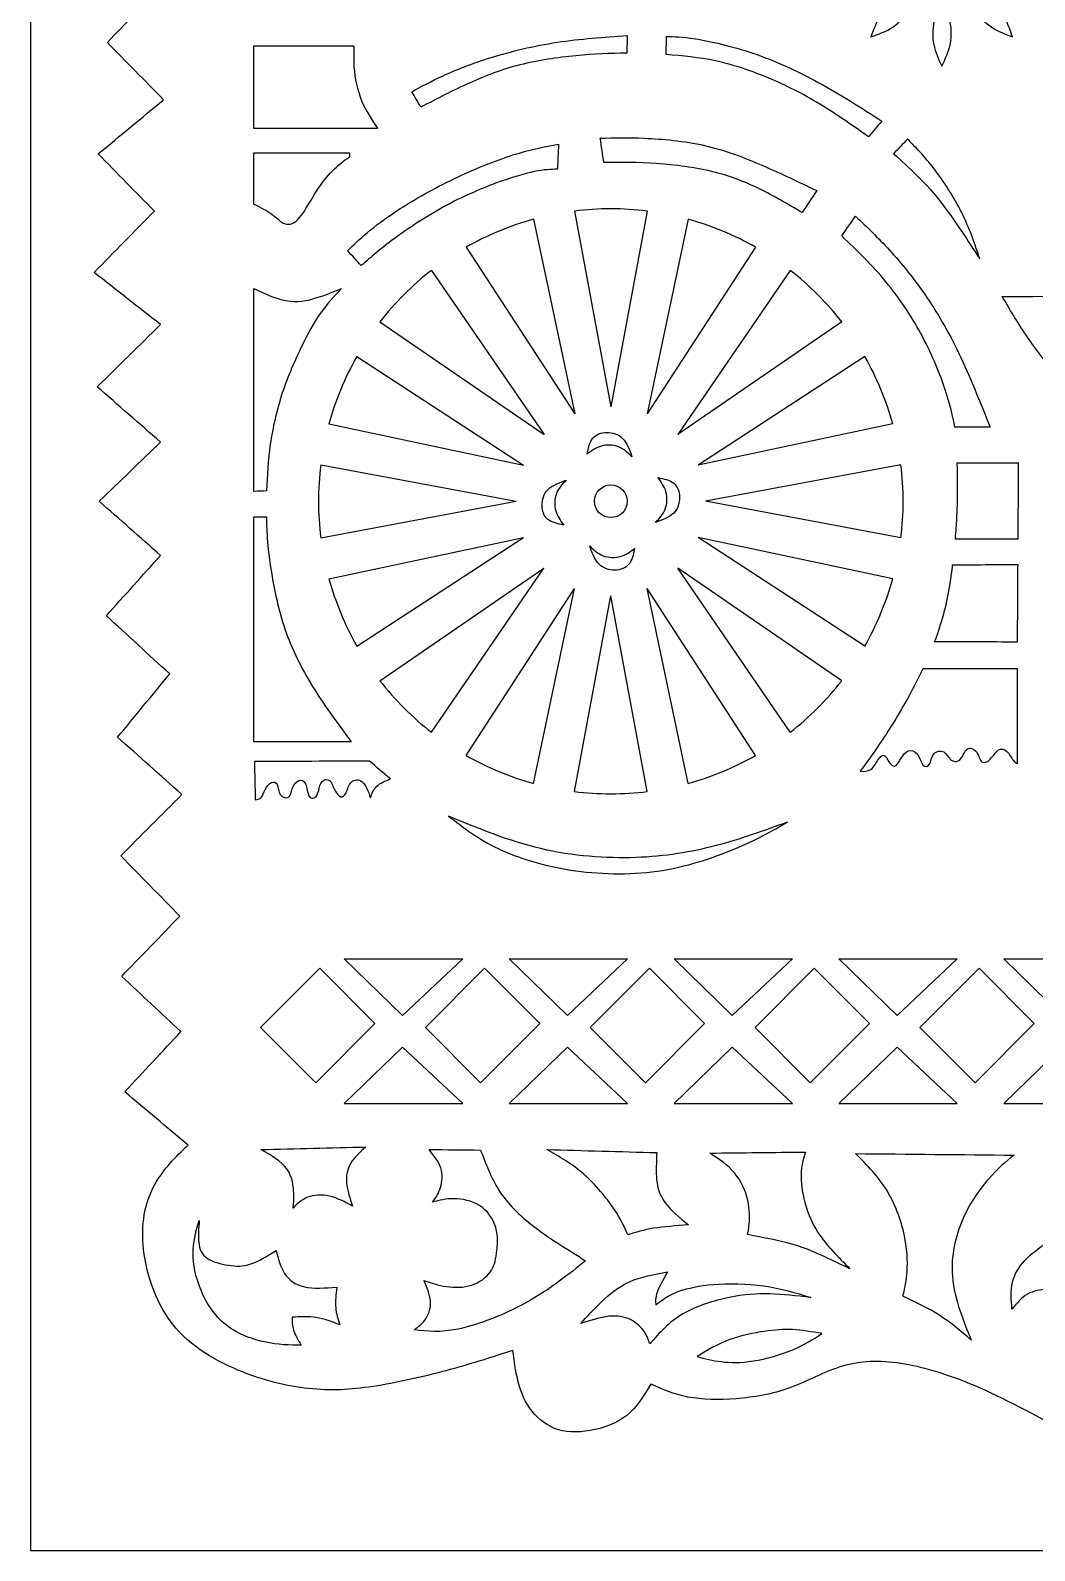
# Model space of a CAD drawing. Header units: millimetres. Extents: x 30 to 570, y 16 to 401.
# Drawn here: x 29.7 to 161, y 15.6 to 214.3 of the extents above; entities that cross this region are included whole.
import ezdxf

# ---------------------------------------------------------------- set-up
doc = ezdxf.new("R2010")
doc.units = ezdxf.units.MM
for name, color, linetype in [('Default', 7, 'Continuous'), ('DV1_Layer_1', 7, 'Continuous'), ('Layer_1', 7, 'Continuous')]:
    doc.layers.add(name, color=color, linetype=linetype)

# ---------------------------------------------------------------- blocks, each defined once
blk = doc.blocks.new('SE')
at = {"layer": 'DV1_Layer_1', "color": 7, "linetype": 'Continuous'}
blk.add_circle((105.58, 152.72), 2.14, dxfattribs=at)
for points, knots in [([(300.17, 19.96), (298.13, 20), (296.08, 20.05), (294.36, 20.47), (292.65, 20.89), (291.27, 21.7), (290.4, 22.74), (289.53, 23.79), (289.18, 25.08), (288.82, 26.37), (287.26, 26.33), (284.15, 26.24), (281.21, 28.28), (280.05, 29.42), (278.89, 30.55), (278.05, 31.8), (277.2, 33.05), (276.49, 32.42), (275.06, 31.18), (271.86, 31.53), (270.68, 32.31), (269.5, 33.09), (268.74, 34.47), (267.99, 35.85), (267.05, 34.87), (266.12, 33.89), (264.74, 33.38), (263.36, 32.87), (261.53, 32.83), (260.13, 33.16), (258.73, 33.49), (257.75, 34.21), (257.08, 35.07), (256.41, 35.94), (256.05, 36.97), (255.7, 37.99), (253.83, 37.9), (250.09, 37.72), (244.21, 39.86), (238.87, 42.26), (234.95, 41.91), (233.02, 41.42), (231.08, 40.93), (229.16, 40.13), (227.14, 38.79), (225.11, 37.46), (222.98, 35.59), (220.46, 33.87), (217.95, 32.16), (212.16, 29.04), (208.28, 27.04), (201.96, 24.99), (198.96, 24.34), (195.95, 23.7), (193.1, 23.43), (189.43, 23.5), (185.76, 23.56), (181.26, 23.97), (177.1, 25.28), (172.94, 26.59), (165.28, 31.04), (156.91, 35.5), (153.21, 37.08), (149.52, 38.66), (146.31, 39.59), (143.49, 40.01), (140.66, 40.44), (138.21, 40.35), (135.87, 39.66), (133.54, 38.97), (129.08, 36.39), (124.28, 35.59), (121.98, 35.41), (119.69, 35.23), (117.51, 35.27), (115.66, 35.63), (113.81, 35.99), (112.3, 36.65), (110.79, 37.32), (109.9, 35.81), (108.11, 32.78), (104.55, 31.53), (102.86, 31.24), (101.17, 30.96), (99.57, 31), (98.21, 31.53), (96.85, 32.07), (95.74, 33.09), (94.96, 34.21), (94.18, 35.32), (93.73, 36.52), (93.42, 37.79), (93.11, 39.06), (92.93, 40.39), (92.76, 41.73), (90.17, 40.88), (87.59, 40.04), (84.56, 39.21), (81.54, 38.39), (74.59, 36.79), (69.43, 36.43), (66.6, 36.68), (63.77, 36.92), (60.7, 37.59), (57.41, 38.9), (54.11, 40.22), (50.6, 42.17), (48.24, 45.18), (45.88, 48.18), (43.47, 56.29), (44.81, 61.36), (45.94, 63.41), (47.08, 65.46), (48.68, 67.02), (50.28, 68.57), (47.52, 70.89), (44.76, 73.2), (42, 75.52), (44.45, 78.15), (46.9, 80.77), (49.35, 83.4), (46.77, 85.8), (44.18, 88.21), (41.6, 90.61), (44.14, 93.24), (46.68, 95.87), (49.21, 98.49), (46.63, 101.12), (44.05, 103.75), (41.47, 106.37), (44.14, 109.04), (46.81, 111.71), (49.48, 114.39), (46.68, 116.88), (43.87, 119.37), (41.07, 121.87), (43.34, 124.63), (45.61, 127.39), (47.88, 130.15), (45.12, 132.68), (42.36, 135.22), (39.6, 137.76), (41.96, 140.39), (44.32, 143.01), (46.68, 145.64), (44.01, 148), (41.33, 150.36), (38.66, 152.72), (41.33, 155.3), (44.01, 157.88), (46.68, 160.46), (43.92, 162.87), (41.16, 165.27), (38.4, 167.68), (41.16, 170.39), (43.92, 173.11), (46.68, 175.82), (43.78, 178.09), (40.89, 180.36), (38, 182.63), (40.62, 185.31), (43.25, 187.98), (45.88, 190.65), (43.43, 193.14), (40.98, 195.63), (38.53, 198.13), (41.38, 200.49), (44.23, 202.85), (47.08, 205.21), (44.63, 207.7), (42.18, 210.19), (39.73, 212.69), (42.14, 215.22), (44.54, 217.76), (46.94, 220.3), (44.27, 222.66), (41.6, 225.02), (38.93, 227.38), (41.29, 230.32), (43.65, 233.25), (46.01, 236.19), (43.47, 238.37), (40.93, 240.56), (38.4, 242.74), (40.93, 245.68), (43.47, 248.61), (46.01, 251.55), (43.03, 253.56), (40.04, 255.56), (37.06, 257.56), (39.78, 259.83), (42.49, 262.1), (45.21, 264.37), (42.27, 267.04), (39.33, 269.72), (36.39, 272.39), (39.33, 274.92), (42.27, 277.46), (45.21, 280), (42.4, 282.49), (39.6, 284.99), (36.79, 287.48), (39.82, 290.06), (42.85, 292.64), (45.88, 295.23), (43.25, 297.81), (40.62, 300.39), (38, 302.97), (41.07, 305.29), (44.14, 307.6), (47.21, 309.92), (44.5, 311.88), (41.78, 313.84), (39.06, 315.79), (41.82, 318.51), (44.58, 321.23), (47.35, 323.94), (44.41, 326.79), (41.47, 329.64), (38.53, 332.49), (41.6, 334.8), (44.67, 337.12), (47.75, 339.43), (44.9, 342.24), (42.05, 345.04), (39.2, 347.85), (42, 349.94), (44.81, 352.03), (47.61, 354.13), (44.76, 356.17), (41.91, 358.22), (39.06, 360.27), (41.82, 363.07), (44.58, 365.88), (47.35, 368.68), (44.85, 370.78), (42.36, 372.87), (39.87, 374.96)], [0, 0, 0, 0, 0.011364, 0.011364, 0.011364, 0.022727, 0.022727, 0.022727, 0.034091, 0.034091, 0.034091, 0.045455, 0.056818, 0.056818, 0.056818, 0.068182, 0.068182, 0.068182, 0.079545, 0.090909, 0.090909, 0.090909, 0.102273, 0.102273, 0.102273, 0.113636, 0.113636, 0.113636, 0.125, 0.125, 0.125, 0.136364, 0.136364, 0.136364, 0.147727, 0.147727, 0.147727, 0.159091, 0.170455, 0.181818, 0.193182, 0.193182, 0.193182, 0.204545, 0.204545, 0.204545, 0.215909, 0.215909, 0.215909, 0.227273, 0.238636, 0.25, 0.25, 0.25, 0.261364, 0.261364, 0.261364, 0.272727, 0.272727, 0.272727, 0.284091, 0.295455, 0.295455, 0.295455, 0.306818, 0.306818, 0.306818, 0.318182, 0.318182, 0.318182, 0.329545, 0.340909, 0.340909, 0.340909, 0.352273, 0.352273, 0.352273, 0.363636, 0.363636, 0.363636, 0.375, 0.386364, 0.386364, 0.386364, 0.397727, 0.397727, 0.397727, 0.409091, 0.409091, 0.409091, 0.420455, 0.420455, 0.420455, 0.431818, 0.431818, 0.431818, 0.443182, 0.443182, 0.443182, 0.454545, 0.465909, 0.465909, 0.465909, 0.477273, 0.477273, 0.477273, 0.488636, 0.488636, 0.488636, 0.5, 0.511364, 0.511364, 0.511364, 0.522727, 0.522727, 0.522727, 0.534091, 0.534091, 0.534091, 0.545455, 0.545455, 0.545455, 0.556818, 0.556818, 0.556818, 0.568182, 0.568182, 0.568182, 0.579545, 0.579545, 0.579545, 0.590909, 0.590909, 0.590909, 0.602273, 0.602273, 0.602273, 0.613636, 0.613636, 0.613636, 0.625, 0.625, 0.625, 0.636364, 0.636364, 0.636364, 0.647727, 0.647727, 0.647727, 0.659091, 0.659091, 0.659091, 0.670455, 0.670455, 0.670455, 0.681818, 0.681818, 0.681818, 0.693182, 0.693182, 0.693182, 0.704545, 0.704545, 0.704545, 0.715909, 0.715909, 0.715909, 0.727273, 0.727273, 0.727273, 0.738636, 0.738636, 0.738636, 0.75, 0.75, 0.75, 0.761364, 0.761364, 0.761364, 0.772727, 0.772727, 0.772727, 0.784091, 0.784091, 0.784091, 0.795455, 0.795455, 0.795455, 0.806818, 0.806818, 0.806818, 0.818182, 0.818182, 0.818182, 0.829545, 0.829545, 0.829545, 0.840909, 0.840909, 0.840909, 0.852273, 0.852273, 0.852273, 0.863636, 0.863636, 0.863636, 0.875, 0.875, 0.875, 0.886364, 0.886364, 0.886364, 0.897727, 0.897727, 0.897727, 0.909091, 0.909091, 0.909091, 0.920455, 0.920455, 0.920455, 0.931818, 0.931818, 0.931818, 0.943182, 0.943182, 0.943182, 0.954545, 0.954545, 0.954545, 0.965909, 0.965909, 0.965909, 0.977273, 0.977273, 0.977273, 1, 1, 1, 1]), ([(145.88, 219.73), (145.51, 218.79), (145.13, 217.85), (144.59, 216.98), (144.05, 216.11), (143.34, 215.31), (142.47, 214.72), (141.61, 214.14), (140.59, 213.78), (139.57, 213.42), (139.93, 214.38), (140.29, 215.34), (140.84, 216.17), (141.39, 217), (142.13, 217.71), (143, 218.28), (143.87, 218.86), (144.88, 219.3), (145.88, 219.73)], [0, 0, 0, 0, 0.142857, 0.142857, 0.142857, 0.285714, 0.285714, 0.285714, 0.428571, 0.428571, 0.428571, 0.571429, 0.571429, 0.571429, 0.714286, 0.714286, 0.714286, 1, 1, 1, 1]), ([(151.82, 219.74), (152.76, 219.36), (153.71, 218.98), (154.58, 218.44), (155.45, 217.9), (156.25, 217.19), (156.83, 216.33), (157.41, 215.46), (157.77, 214.44), (158.13, 213.42), (157.18, 213.78), (156.22, 214.14), (155.39, 214.69), (154.55, 215.24), (153.85, 215.98), (153.27, 216.85), (152.7, 217.72), (152.26, 218.73), (151.82, 219.74)], [0, 0, 0, 0, 0.142857, 0.142857, 0.142857, 0.285714, 0.285714, 0.285714, 0.428571, 0.428571, 0.428571, 0.571429, 0.571429, 0.571429, 0.714286, 0.714286, 0.714286, 1, 1, 1, 1]), ([(148.85, 218.51), (149.25, 217.57), (150.05, 215.71), (150.18, 213.57), (149.78, 211.53), (149.32, 210.55), (148.85, 209.58), (148.43, 210.51), (148.01, 211.44), (147.81, 212.42), (147.61, 213.4), (147.63, 214.42), (147.84, 215.44), (148.05, 216.46), (148.45, 217.48), (148.85, 218.51)], [0, 0, 0, 0, 0.142857, 0.285714, 0.285714, 0.428571, 0.428571, 0.428571, 0.571429, 0.571429, 0.571429, 0.714286, 0.714286, 0.714286, 1, 1, 1, 1]), ([(79.54, 206.26), (79.94, 205.59), (80.34, 204.92), (80.74, 204.26), (82.85, 205.35), (84.96, 206.44), (89.2, 208.35), (91.33, 209.17), (93.69, 209.77), (96.04, 210.37), (98.62, 210.74), (100.99, 210.97), (103.35, 211.19), (105.51, 211.26), (107.66, 211.32), (107.68, 212.08), (107.71, 212.83), (107.73, 213.59), (104.66, 213.39), (101.6, 213.19), (98.55, 212.72), (95.51, 212.26), (92.49, 211.52), (87.38, 209.95), (85.29, 209.1), (83.64, 208.35), (81.98, 207.59), (80.76, 206.92), (79.54, 206.26)], [0, 0, 0, 0, 0.090909, 0.090909, 0.090909, 0.181818, 0.181818, 0.272727, 0.272727, 0.272727, 0.363636, 0.363636, 0.363636, 0.454545, 0.454545, 0.454545, 0.545455, 0.545455, 0.545455, 0.636364, 0.636364, 0.636364, 0.727273, 0.727273, 0.818182, 0.818182, 0.818182, 1, 1, 1, 1]), ([(139.28, 200.38), (139.85, 201.06), (140.43, 201.74), (141.01, 202.42), (138.31, 204.16), (135.6, 205.9), (132.78, 207.44), (129.96, 208.98), (127.02, 210.32), (121.3, 212.26), (118.53, 212.87), (114.79, 213.47), (113.82, 213.47), (112.85, 213.47), (112.84, 212.69), (112.83, 211.91), (112.82, 211.13), (114.95, 210.94), (117.07, 210.75), (121.42, 209.83), (123.63, 209.1), (128.05, 207.3), (130.26, 206.21), (132.49, 204.88), (134.73, 203.55), (137, 201.96), (139.28, 200.38)], [0, 0, 0, 0, 0.090909, 0.090909, 0.090909, 0.181818, 0.181818, 0.181818, 0.272727, 0.272727, 0.363636, 0.363636, 0.454545, 0.454545, 0.454545, 0.545455, 0.545455, 0.545455, 0.636364, 0.636364, 0.727273, 0.727273, 0.818182, 0.818182, 0.818182, 1, 1, 1, 1]), ([(75.08, 201.47), (75.08, 201.47), (58.88, 201.47), (58.88, 201.47), (58.88, 212.26), (58.88, 212.26), (71.95, 212.26), (71.95, 212.26)], [0, 0, 0, 0, 0.25, 0.25, 0.5, 0.5, 1, 1, 1, 1]), ([(71.95, 212.26), (71.96, 211.44), (71.91, 210.52), (71.98, 209.5), (72.08, 208.07), (72.43, 206.45), (72.98, 205.08), (73.54, 203.71), (74.31, 202.59), (75.08, 201.47)], [0, 0, 0, 0, 0.25, 0.25, 0.25, 0.5, 0.5, 0.5, 1, 1, 1, 1]), ([(71.14, 185.47), (71.74, 184.82), (72.34, 184.18), (72.94, 183.53), (74.19, 184.62), (75.43, 185.71), (77.24, 187.04), (79.05, 188.38), (81.43, 189.95), (86.14, 192.53), (88.47, 193.53), (92.53, 195.04), (94.27, 195.55), (95.57, 195.82), (96.87, 196.08), (97.73, 196.11), (98.6, 196.13), (98.64, 197.22), (98.69, 198.31), (98.73, 199.39), (96.91, 199.06), (95.09, 198.73), (92.78, 197.99), (90.47, 197.26), (84.87, 195), (79.94, 192.2), (78.03, 190.98), (76.12, 189.75), (74.76, 188.71), (73.71, 187.82), (72.65, 186.93), (71.9, 186.2), (71.14, 185.47)], [0, 0, 0, 0, 0.076923, 0.076923, 0.076923, 0.153846, 0.153846, 0.153846, 0.230769, 0.230769, 0.307692, 0.307692, 0.384615, 0.384615, 0.384615, 0.461538, 0.461538, 0.461538, 0.538462, 0.538462, 0.538462, 0.615385, 0.615385, 0.615385, 0.692308, 0.769231, 0.769231, 0.769231, 0.846154, 0.846154, 0.846154, 1, 1, 1, 1]), ([(104.66, 196.99), (106.88, 197.02), (109.1, 197.04), (111.54, 196.87), (113.97, 196.71), (116.61, 196.35), (121.19, 195.24), (123.12, 194.48), (126.9, 192.64), (128.74, 191.55), (130.58, 190.46), (131.23, 191.42), (131.87, 192.37), (132.52, 193.33), (130.21, 194.44), (127.9, 195.55), (123.05, 197.64), (120.52, 198.62), (115.15, 199.84), (112.3, 200.08), (110, 200.18), (107.71, 200.28), (105.95, 200.24), (104.2, 200.19), (104.35, 199.13), (104.51, 198.06), (104.66, 196.99)], [0, 0, 0, 0, 0.090909, 0.090909, 0.090909, 0.181818, 0.181818, 0.272727, 0.272727, 0.363636, 0.363636, 0.363636, 0.454545, 0.454545, 0.454545, 0.545455, 0.545455, 0.636364, 0.636364, 0.727273, 0.727273, 0.727273, 0.818182, 0.818182, 0.818182, 1, 1, 1, 1]), ([(142.55, 198.16), (143.16, 198.8), (143.77, 199.44), (144.39, 200.07), (145.61, 198.81), (146.84, 197.55), (148.1, 195.86), (149.37, 194.17), (150.69, 192.05), (151.65, 190.07), (152.61, 188.08), (153.23, 186.24), (153.84, 184.4), (152.22, 186.87), (150.61, 189.34), (149.23, 191.17), (147.86, 193.01), (146.72, 194.21), (145.65, 195.27), (144.58, 196.33), (143.56, 197.25), (142.55, 198.16)], [0, 0, 0, 0, 0.125, 0.125, 0.125, 0.25, 0.25, 0.25, 0.375, 0.375, 0.375, 0.5, 0.5, 0.5, 0.625, 0.625, 0.625, 0.75, 0.75, 0.75, 1, 1, 1, 1]), ([(58.88, 191.57), (58.88, 191.57), (58.88, 198.26), (58.88, 198.26), (71.39, 198.26), (71.39, 198.26), (71.39, 197.73), (71.39, 197.73)], [0, 0, 0, 0, 0.25, 0.25, 0.5, 0.5, 1, 1, 1, 1]), ([(58.88, 191.57), (59.75, 191.14), (60.61, 190.72), (61.24, 190.27), (61.87, 189.81), (62.26, 189.33), (62.73, 189.09), (63.2, 188.85), (63.74, 188.85), (64.28, 189.23), (64.81, 189.61), (65.33, 190.37), (65.92, 191.33), (66.5, 192.28), (67.15, 193.43), (67.85, 194.38), (68.55, 195.33), (69.31, 196.08), (69.91, 196.6), (70.51, 197.13), (70.95, 197.43), (71.39, 197.73)], [0, 0, 0, 0, 0.125, 0.125, 0.125, 0.25, 0.25, 0.25, 0.375, 0.375, 0.375, 0.5, 0.5, 0.5, 0.625, 0.625, 0.625, 0.75, 0.75, 0.75, 1, 1, 1, 1]), ([(110.34, 190.66), (108.78, 190.85), (107.19, 190.95), (105.58, 190.95), (103.96, 190.95), (102.37, 190.85), (100.81, 190.66)], [0, 0, 0, 0, 0.333333, 0.333333, 0.333333, 1, 1, 1, 1]), ([(95.46, 189.59), (93.94, 189.18), (92.44, 188.66), (90.95, 188.04), (89.46, 187.42), (88.03, 186.72), (86.66, 185.95)], [0, 0, 0, 0, 0.333333, 0.333333, 0.333333, 1, 1, 1, 1]), ([(124.5, 185.95), (123.13, 186.72), (121.7, 187.42), (120.21, 188.04), (118.72, 188.66), (117.21, 189.17), (115.7, 189.59)], [0, 0, 0, 0, 0.333333, 0.333333, 0.333333, 1, 1, 1, 1]), ([(150.58, 162.41), (152.11, 162.41), (153.64, 162.41), (155.18, 162.41), (153.84, 165.76), (152.51, 169.12), (151.1, 172.05), (149.69, 174.98), (148.2, 177.49), (146.67, 179.71), (145.13, 181.93), (143.56, 183.87), (140.51, 187.2), (139.05, 188.6), (137.58, 190), (136.98, 189.13), (136.38, 188.26), (135.78, 187.4), (137.76, 185.51), (139.74, 183.62), (141.56, 181.41), (143.38, 179.2), (145.05, 176.67), (147.69, 171.69), (148.67, 169.25), (149.31, 167.3), (149.95, 165.34), (150.27, 163.87), (150.58, 162.41)], [0, 0, 0, 0, 0.090909, 0.090909, 0.090909, 0.181818, 0.181818, 0.181818, 0.272727, 0.272727, 0.272727, 0.363636, 0.363636, 0.454545, 0.454545, 0.454545, 0.545455, 0.545455, 0.545455, 0.636364, 0.636364, 0.636364, 0.727273, 0.727273, 0.818182, 0.818182, 0.818182, 1, 1, 1, 1]), ([(82.12, 182.91), (80.88, 181.95), (79.68, 180.9), (78.54, 179.75), (77.4, 178.61), (76.35, 177.42), (75.38, 176.18)], [0, 0, 0, 0, 0.333333, 0.333333, 0.333333, 1, 1, 1, 1]), ([(135.77, 176.18), (134.81, 177.42), (133.75, 178.61), (132.61, 179.75), (131.47, 180.89), (130.28, 181.95), (129.04, 182.91)], [0, 0, 0, 0, 0.333333, 0.333333, 0.333333, 1, 1, 1, 1]), ([(58.88, 154.01), (59.44, 154.03), (59.99, 154.06), (60.55, 154.08), (60.64, 156.06), (60.72, 158.03), (61.03, 160.19), (61.35, 162.34), (61.88, 164.67), (62.61, 166.88), (63.35, 169.09), (64.28, 171.18), (65.12, 172.93), (65.97, 174.67), (66.72, 176.07), (67.58, 177.28), (68.43, 178.49), (69.39, 179.51), (70.34, 180.53), (68.7, 179.87), (67.05, 179.2), (65.66, 178.96), (64.26, 178.71), (63.1, 178.89), (62.01, 179.22), (60.92, 179.56), (59.9, 180.05), (58.88, 180.53), (58.88, 171.69), (58.88, 162.85), (58.88, 154.01)], [0, 0, 0, 0, 0.090909, 0.090909, 0.090909, 0.181818, 0.181818, 0.181818, 0.272727, 0.272727, 0.272727, 0.363636, 0.363636, 0.363636, 0.454545, 0.454545, 0.454545, 0.545455, 0.545455, 0.545455, 0.636364, 0.636364, 0.636364, 0.727273, 0.727273, 0.727273, 0.818182, 0.818182, 0.818182, 1, 1, 1, 1]), ([(156.77, 179.47), (157.73, 177.85), (158.68, 176.23), (159.93, 174.4), (161.17, 172.58), (162.71, 170.56), (163.92, 169.14), (165.13, 167.72), (166.02, 166.9), (166.9, 166.07), (167.97, 167.63), (169.04, 169.18), (170.32, 170.82), (171.61, 172.45), (173.12, 174.16), (174.46, 175.65), (175.79, 177.14), (176.94, 178.4), (178.1, 179.67), (170.99, 179.6), (163.88, 179.54), (156.77, 179.47)], [0, 0, 0, 0, 0.125, 0.125, 0.125, 0.25, 0.25, 0.25, 0.375, 0.375, 0.375, 0.5, 0.5, 0.5, 0.625, 0.625, 0.625, 0.75, 0.75, 0.75, 1, 1, 1, 1]), ([(72.35, 171.64), (71.57, 170.27), (70.87, 168.84), (70.25, 167.35), (69.64, 165.86), (69.12, 164.35), (68.7, 162.84)], [0, 0, 0, 0, 0.333333, 0.333333, 0.333333, 1, 1, 1, 1]), ([(142.45, 162.84), (142.03, 164.35), (141.52, 165.86), (140.9, 167.35), (140.28, 168.84), (139.58, 170.27), (138.81, 171.64)], [0, 0, 0, 0, 0.333333, 0.333333, 0.333333, 1, 1, 1, 1]), ([(102.48, 158.88), (103.05, 159.31), (103.63, 159.73), (105.05, 160.13), (105.9, 160.11), (106.59, 159.84), (107.27, 159.57), (107.81, 159.06), (108.34, 158.55), (108.01, 159.46), (107.67, 160.37), (107.12, 160.94), (106.56, 161.51), (105.79, 161.73), (105.05, 161.72), (104.32, 161.71), (103.63, 161.46), (103.21, 160.95), (102.79, 160.44), (102.63, 159.66), (102.48, 158.88)], [0, 0, 0, 0, 0.125, 0.125, 0.25, 0.25, 0.25, 0.375, 0.375, 0.375, 0.5, 0.5, 0.5, 0.625, 0.625, 0.625, 0.75, 0.75, 0.75, 1, 1, 1, 1]), ([(67.64, 157.48), (67.44, 155.92), (67.34, 154.33), (67.34, 152.72), (67.34, 151.11), (67.44, 149.52), (67.64, 147.96)], [0, 0, 0, 0, 0.333333, 0.333333, 0.333333, 1, 1, 1, 1]), ([(143.52, 147.95), (143.71, 149.51), (143.81, 151.1), (143.81, 152.72), (143.81, 154.33), (143.71, 155.92), (143.52, 157.48)], [0, 0, 0, 0, 0.333333, 0.333333, 0.333333, 1, 1, 1, 1]), ([(150.84, 157.74), (150.89, 155.5), (150.93, 153.26), (150.79, 150.54), (150.74, 149.67), (150.68, 148.75), (150.6, 147.82)], [0, 0, 0, 0, 0.333333, 0.333333, 0.333333, 1, 1, 1, 1]), ([(99.41, 149.62), (98.99, 150.2), (98.57, 150.77), (98.17, 152.2), (98.19, 153.04), (98.45, 153.73), (98.72, 154.42), (99.23, 154.95), (99.74, 155.48), (98.83, 155.15), (97.92, 154.82), (97.36, 154.26), (96.79, 153.71), (96.57, 152.93), (96.58, 152.2), (96.59, 151.46), (96.83, 150.77), (97.34, 150.35), (97.86, 149.93), (98.63, 149.77), (99.41, 149.62)], [0, 0, 0, 0, 0.125, 0.125, 0.25, 0.25, 0.25, 0.375, 0.375, 0.375, 0.5, 0.5, 0.5, 0.625, 0.625, 0.625, 0.75, 0.75, 0.75, 1, 1, 1, 1]), ([(111.74, 155.82), (112.16, 155.24), (112.59, 154.66), (112.99, 153.24), (112.96, 152.4), (112.7, 151.71), (112.43, 151.02), (111.92, 150.49), (111.41, 149.95), (112.32, 150.29), (113.23, 150.62), (113.8, 151.17), (114.36, 151.73), (114.58, 152.51), (114.57, 153.24), (114.56, 153.97), (114.32, 154.66), (113.81, 155.08), (113.3, 155.51), (112.52, 155.66), (111.74, 155.82)], [0, 0, 0, 0, 0.125, 0.125, 0.25, 0.25, 0.25, 0.375, 0.375, 0.375, 0.5, 0.5, 0.5, 0.625, 0.625, 0.625, 0.75, 0.75, 0.75, 1, 1, 1, 1]), ([(58.88, 150.68), (58.88, 140.88), (58.88, 131.09), (58.88, 121.29), (63.12, 121.29), (67.37, 121.29), (71.61, 121.29), (69.96, 123.51), (68.32, 125.73), (65.37, 130.44), (64.06, 132.93), (63.12, 135.51), (62.19, 138.08), (61.63, 140.75), (61.27, 142.91), (60.9, 145.06), (60.72, 146.7), (60.55, 149.12), (60.55, 149.9), (60.55, 150.68), (59.99, 150.68), (59.44, 150.68), (58.88, 150.68)], [0, 0, 0, 0, 0.111111, 0.111111, 0.111111, 0.222222, 0.222222, 0.222222, 0.333333, 0.333333, 0.444444, 0.444444, 0.444444, 0.555556, 0.555556, 0.555556, 0.666667, 0.666667, 0.777778, 0.777778, 0.777778, 1, 1, 1, 1]), ([(108.67, 146.55), (108.1, 146.13), (107.52, 145.71), (106.1, 145.31), (105.25, 145.33), (104.57, 145.6), (103.88, 145.86), (103.34, 146.38), (102.81, 146.89), (103.14, 145.98), (103.48, 145.06), (104.03, 144.5), (104.59, 143.93), (105.37, 143.71), (106.1, 143.72), (106.83, 143.73), (107.52, 143.98), (107.94, 144.49), (108.36, 145), (108.52, 145.78), (108.67, 146.55)], [0, 0, 0, 0, 0.125, 0.125, 0.25, 0.25, 0.25, 0.375, 0.375, 0.375, 0.5, 0.5, 0.5, 0.625, 0.625, 0.625, 0.75, 0.75, 0.75, 1, 1, 1, 1]), ([(150.24, 144.42), (150.13, 143.58), (150.02, 142.76), (149.9, 141.99), (149.49, 139.37), (149, 137.33), (148.12, 134.95), (148.05, 134.75), (147.97, 134.54), (147.89, 134.34)], [0, 0, 0, 0, 0.25, 0.25, 0.25, 0.5, 0.5, 0.5, 1, 1, 1, 1]), ([(68.7, 142.6), (69.12, 141.09), (69.64, 139.58), (70.25, 138.09), (70.87, 136.6), (71.57, 135.17), (72.35, 133.8)], [0, 0, 0, 0, 0.333333, 0.333333, 0.333333, 1, 1, 1, 1]), ([(138.8, 133.8), (139.58, 135.17), (140.28, 136.6), (140.9, 138.09), (141.52, 139.58), (142.03, 141.08), (142.45, 142.6)], [0, 0, 0, 0, 0.333333, 0.333333, 0.333333, 1, 1, 1, 1]), ([(75.38, 129.26), (76.35, 128.02), (77.4, 126.83), (78.54, 125.68), (79.68, 124.54), (80.88, 123.49), (82.12, 122.52)], [0, 0, 0, 0, 0.333333, 0.333333, 0.333333, 1, 1, 1, 1]), ([(129.03, 122.52), (130.27, 123.49), (131.47, 124.54), (132.61, 125.68), (133.75, 126.82), (134.8, 128.02), (135.77, 129.26)], [0, 0, 0, 0, 0.333333, 0.333333, 0.333333, 1, 1, 1, 1]), ([(146.37, 130.82), (145.83, 129.66), (145.23, 128.5), (144.62, 127.38), (143.27, 124.89), (141.82, 122.62), (139.65, 119.38), (138.91, 118.4), (138.18, 117.43), (138.69, 117.4), (139.2, 117.38), (139.6, 117.68), (140, 117.98), (140.29, 118.6), (140.58, 119.01), (140.87, 119.43), (141.16, 119.63), (141.41, 119.45), (141.67, 119.27), (141.89, 118.71), (142.14, 118.4), (142.38, 118.09), (142.91, 117.96), (143.31, 118.76), (143.56, 119.16), (143.8, 119.56), (144.09, 119.96), (144.47, 120.09), (144.85, 120.23), (145.31, 120.09), (145.96, 119.29), (146.13, 118.63), (146.4, 118.29), (146.67, 117.96), (147.02, 117.96), (147.23, 118.3), (147.44, 118.65), (147.51, 119.34), (147.83, 119.71), (148.16, 120.09), (148.73, 120.16), (149.11, 119.95), (149.49, 119.74), (149.67, 119.25), (150.35, 118.67), (150.87, 118.58), (151.23, 118.93), (151.6, 119.27), (151.82, 120.05), (152.19, 120.33), (152.55, 120.6), (153.07, 120.38), (153.39, 119.95), (153.71, 119.51), (153.84, 118.87), (154.12, 118.65), (154.4, 118.43), (154.82, 118.63), (155.2, 119.01), (155.57, 119.4), (156.24, 120.56), (157.04, 120.34), (157.71, 119.69), (157.97, 119.16), (158.42, 118.56), (158.6, 118.49), (158.77, 118.43), (158.77, 122.56), (158.77, 126.69), (158.77, 130.82)], [0, 0, 0, 0, 0.037037, 0.037037, 0.037037, 0.074074, 0.074074, 0.111111, 0.111111, 0.111111, 0.148148, 0.148148, 0.148148, 0.185185, 0.185185, 0.185185, 0.222222, 0.222222, 0.222222, 0.259259, 0.259259, 0.259259, 0.296296, 0.333333, 0.333333, 0.333333, 0.37037, 0.37037, 0.37037, 0.407407, 0.407407, 0.444444, 0.444444, 0.444444, 0.481481, 0.481481, 0.481481, 0.518519, 0.518519, 0.518519, 0.555556, 0.555556, 0.555556, 0.592593, 0.592593, 0.62963, 0.62963, 0.62963, 0.666667, 0.666667, 0.666667, 0.703704, 0.703704, 0.703704, 0.740741, 0.740741, 0.740741, 0.777778, 0.777778, 0.777778, 0.814815, 0.851852, 0.851852, 0.888889, 0.888889, 0.925926, 0.925926, 0.925926, 1, 1, 1, 1]), ([(86.66, 119.49), (88.02, 118.71), (89.45, 118.01), (90.94, 117.4), (92.43, 116.78), (93.94, 116.26), (95.46, 115.84)], [0, 0, 0, 0, 0.333333, 0.333333, 0.333333, 1, 1, 1, 1]), ([(115.69, 115.84), (117.21, 116.26), (118.72, 116.78), (120.21, 117.39), (121.7, 118.01), (123.13, 118.71), (124.49, 119.49)], [0, 0, 0, 0, 0.333333, 0.333333, 0.333333, 1, 1, 1, 1]), ([(58.95, 118.69), (63.97, 118.71), (68.99, 118.74), (74.01, 118.76), (74.92, 117.98), (75.83, 117.2), (76.74, 116.43), (76.07, 116.16), (75.41, 115.89), (74.97, 115.48), (74.54, 115.07), (74.34, 114.52), (74.14, 113.96), (73.83, 114.81), (73.52, 115.65), (72.61, 116.43), (72.01, 116.36), (71.64, 116.02), (71.28, 115.67), (71.14, 115.05), (70.76, 114.21), (70.52, 113.98), (69.96, 114.18), (69.65, 114.61), (69.21, 115.52), (69.08, 116.01), (68.79, 116.22), (68.5, 116.43), (68.05, 116.36), (67.8, 116.08), (67.54, 115.81), (67.48, 115.32), (67.37, 114.91), (67.25, 114.49), (67.1, 114.16), (66.85, 113.99), (66.61, 113.83), (66.28, 113.83), (66.09, 114.21), (65.9, 114.58), (65.86, 115.34), (65.66, 115.78), (65.46, 116.23), (65.1, 116.36), (64.76, 116.22), (64.41, 116.07), (64.08, 115.65), (63.73, 114.72), (63.71, 114.22), (63.16, 113.85), (62.62, 114), (62.35, 114.37), (62.08, 114.75), (62.08, 115.35), (61.94, 115.69), (61.79, 116.03), (61.5, 116.09), (61.2, 115.95), (60.9, 115.81), (60.59, 115.45), (60.17, 114.67), (60.06, 114.25), (59.86, 114.02), (59.66, 113.78), (59.37, 113.74), (59.08, 113.69), (59.04, 115.36), (58.99, 117.03), (58.95, 118.69)], [0, 0, 0, 0, 0.038462, 0.038462, 0.038462, 0.076923, 0.076923, 0.076923, 0.115385, 0.115385, 0.115385, 0.153846, 0.153846, 0.153846, 0.192308, 0.192308, 0.230769, 0.230769, 0.230769, 0.269231, 0.269231, 0.307692, 0.307692, 0.346154, 0.346154, 0.384615, 0.384615, 0.384615, 0.423077, 0.423077, 0.423077, 0.461538, 0.461538, 0.461538, 0.5, 0.5, 0.5, 0.538462, 0.538462, 0.538462, 0.576923, 0.576923, 0.576923, 0.615385, 0.615385, 0.615385, 0.653846, 0.653846, 0.692308, 0.692308, 0.730769, 0.730769, 0.730769, 0.769231, 0.769231, 0.769231, 0.807692, 0.807692, 0.807692, 0.846154, 0.846154, 0.884615, 0.884615, 0.884615, 0.923077, 0.923077, 0.923077, 1, 1, 1, 1]), ([(100.81, 114.78), (102.37, 114.59), (103.96, 114.49), (105.57, 114.49), (107.19, 114.49), (108.78, 114.59), (110.34, 114.78)], [0, 0, 0, 0, 0.333333, 0.333333, 0.333333, 1, 1, 1, 1]), ([(84.34, 111.58), (88.3, 109.93), (92.27, 108.29), (96.43, 107.31), (100.59, 106.33), (109.32, 105.7), (116.08, 106.86), (119.31, 107.71), (122.54, 108.55), (125.61, 109.67), (128.68, 110.78), (126.64, 109.62), (124.59, 108.46), (121.78, 107.28), (118.98, 106.11), (115.42, 104.9), (111.65, 104.37), (107.89, 103.83), (103.93, 103.97), (100.32, 104.52), (96.72, 105.08), (93.47, 106.06), (90.86, 107.31), (88.26, 108.55), (86.3, 110.07), (84.34, 111.58)], [0, 0, 0, 0, 0.1, 0.1, 0.1, 0.2, 0.3, 0.3, 0.3, 0.4, 0.4, 0.4, 0.5, 0.5, 0.5, 0.6, 0.6, 0.6, 0.7, 0.7, 0.7, 0.8, 0.8, 0.8, 1, 1, 1, 1]), ([(66.98, 76.72), (66.98, 76.72), (74.72, 84.47), (74.72, 84.47), (67.51, 91.68), (67.51, 91.68), (59.77, 83.93), (59.77, 83.93), (66.98, 76.72), (66.98, 76.72)], [0, 0, 0, 0, 0.2, 0.2, 0.4, 0.4, 0.6, 0.6, 1, 1, 1, 1]), ([(78.34, 85.52), (78.34, 85.52), (86.21, 92.92), (86.21, 92.92), (70.72, 92.92), (70.72, 92.92), (78.34, 85.52), (78.34, 85.52)], [0, 0, 0, 0, 0.25, 0.25, 0.5, 0.5, 1, 1, 1, 1]), ([(88.54, 76.72), (88.54, 76.72), (96.28, 84.47), (96.28, 84.47), (89.07, 91.68), (89.07, 91.68), (81.33, 83.93), (81.33, 83.93), (88.54, 76.72), (88.54, 76.72)], [0, 0, 0, 0, 0.2, 0.2, 0.4, 0.4, 0.6, 0.6, 1, 1, 1, 1]), ([(99.9, 85.52), (99.9, 85.52), (107.77, 92.92), (107.77, 92.92), (92.28, 92.92), (92.28, 92.92), (99.9, 85.52), (99.9, 85.52)], [0, 0, 0, 0, 0.25, 0.25, 0.5, 0.5, 1, 1, 1, 1]), ([(110.1, 76.72), (110.1, 76.72), (117.84, 84.47), (117.84, 84.47), (110.63, 91.68), (110.63, 91.68), (102.89, 83.93), (102.89, 83.93), (110.1, 76.72), (110.1, 76.72)], [0, 0, 0, 0, 0.2, 0.2, 0.4, 0.4, 0.6, 0.6, 1, 1, 1, 1]), ([(121.46, 85.52), (121.46, 85.52), (129.33, 92.92), (129.33, 92.92), (113.84, 92.92), (113.84, 92.92), (121.46, 85.52), (121.46, 85.52)], [0, 0, 0, 0, 0.25, 0.25, 0.5, 0.5, 1, 1, 1, 1]), ([(131.66, 76.72), (131.66, 76.72), (139.4, 84.47), (139.4, 84.47), (132.19, 91.68), (132.19, 91.68), (124.45, 83.93), (124.45, 83.93), (131.66, 76.72), (131.66, 76.72)], [0, 0, 0, 0, 0.2, 0.2, 0.4, 0.4, 0.6, 0.6, 1, 1, 1, 1]), ([(143.02, 85.52), (143.02, 85.52), (150.89, 92.92), (150.89, 92.92), (135.4, 92.92), (135.4, 92.92), (143.02, 85.52), (143.02, 85.52)], [0, 0, 0, 0, 0.25, 0.25, 0.5, 0.5, 1, 1, 1, 1]), ([(153.22, 76.72), (153.22, 76.72), (160.96, 84.47), (160.96, 84.47), (153.75, 91.68), (153.75, 91.68), (146.01, 83.93), (146.01, 83.93), (153.22, 76.72), (153.22, 76.72)], [0, 0, 0, 0, 0.2, 0.2, 0.4, 0.4, 0.6, 0.6, 1, 1, 1, 1]), ([(164.58, 85.52), (164.58, 85.52), (172.45, 92.92), (172.45, 92.92), (156.96, 92.92), (156.96, 92.92), (164.58, 85.52), (164.58, 85.52)], [0, 0, 0, 0, 0.25, 0.25, 0.5, 0.5, 1, 1, 1, 1]), ([(78.34, 81.37), (78.34, 81.37), (86.21, 73.98), (86.21, 73.98), (70.72, 73.98), (70.72, 73.98), (78.34, 81.37), (78.34, 81.37)], [0, 0, 0, 0, 0.25, 0.25, 0.5, 0.5, 1, 1, 1, 1]), ([(99.9, 81.37), (99.9, 81.37), (107.77, 73.98), (107.77, 73.98), (92.28, 73.98), (92.28, 73.98), (99.9, 81.37), (99.9, 81.37)], [0, 0, 0, 0, 0.25, 0.25, 0.5, 0.5, 1, 1, 1, 1]), ([(121.46, 81.37), (121.46, 81.37), (129.33, 73.98), (129.33, 73.98), (113.84, 73.98), (113.84, 73.98), (121.46, 81.37), (121.46, 81.37)], [0, 0, 0, 0, 0.25, 0.25, 0.5, 0.5, 1, 1, 1, 1]), ([(143.02, 81.37), (143.02, 81.37), (150.89, 73.98), (150.89, 73.98), (135.4, 73.98), (135.4, 73.98), (143.02, 81.37), (143.02, 81.37)], [0, 0, 0, 0, 0.25, 0.25, 0.5, 0.5, 1, 1, 1, 1]), ([(164.58, 81.37), (164.58, 81.37), (172.45, 73.98), (172.45, 73.98), (156.96, 73.98), (156.96, 73.98), (164.58, 81.37), (164.58, 81.37)], [0, 0, 0, 0, 0.25, 0.25, 0.5, 0.5, 1, 1, 1, 1]), ([(59.81, 67.98), (61.15, 67.22), (62.48, 66.47), (63.94, 64.43), (64.08, 63.14), (64.11, 62.24), (64.14, 61.34), (64.08, 60.83), (64.01, 60.32), (64.57, 60.87), (65.12, 61.43), (65.92, 61.74), (66.72, 62.05), (67.77, 62.12), (69.81, 61.65), (70.81, 61.12), (71.81, 60.58), (71.45, 61.6), (71.1, 62.63), (71.01, 63.58), (70.92, 64.54), (71.1, 65.43), (71.56, 66.2), (72.03, 66.98), (72.79, 67.65), (73.54, 68.31), (68.97, 68.2), (64.39, 68.09), (59.81, 67.98)], [0, 0, 0, 0, 0.090909, 0.090909, 0.181818, 0.181818, 0.181818, 0.272727, 0.272727, 0.272727, 0.363636, 0.363636, 0.363636, 0.454545, 0.454545, 0.545455, 0.545455, 0.545455, 0.636364, 0.636364, 0.636364, 0.727273, 0.727273, 0.727273, 0.818182, 0.818182, 0.818182, 1, 1, 1, 1]), ([(81.8, 67.98), (82.43, 67.2), (83.05, 66.42), (83.33, 65.57), (83.6, 64.71), (83.54, 63.78), (83.07, 62.27), (82.67, 61.69), (82.27, 61.12), (83.14, 61.34), (84, 61.56), (85.07, 61.55), (86.14, 61.54), (87.4, 61.29), (88.41, 60.65), (89.42, 60.01), (90.18, 58.96), (90.85, 56.65), (90.76, 55.38), (90.62, 54.39), (90.49, 53.39), (90.31, 52.65), (89.27, 51.25), (87.54, 49.92), (85.14, 49.92), (83, 50.23), (82.07, 50.54), (81.14, 50.85), (81.52, 49.94), (81.89, 49.03), (81.97, 48.19), (82.05, 47.34), (81.83, 46.57), (81.43, 45.94), (81.03, 45.32), (80.45, 44.86), (79.87, 44.39), (81.58, 44.21), (83.29, 44.03), (85.59, 44.5), (87.89, 44.97), (90.78, 46.08), (93.11, 47.23), (95.44, 48.39), (97.22, 49.59), (98.65, 50.63), (100.09, 51.68), (101.17, 52.56), (102.26, 53.45), (100, 54.85), (97.73, 56.25), (95.81, 57.69), (93.89, 59.14), (92.31, 60.63), (91.16, 62.34), (90, 64.05), (89.27, 65.98), (88.54, 67.91), (86.29, 67.94), (84.05, 67.96), (81.8, 67.98)], [0, 0, 0, 0, 0.043478, 0.043478, 0.043478, 0.086957, 0.086957, 0.130435, 0.130435, 0.130435, 0.173913, 0.173913, 0.173913, 0.217391, 0.217391, 0.217391, 0.26087, 0.26087, 0.304348, 0.304348, 0.304348, 0.347826, 0.347826, 0.391304, 0.434783, 0.434783, 0.478261, 0.478261, 0.478261, 0.521739, 0.521739, 0.521739, 0.565217, 0.565217, 0.565217, 0.608696, 0.608696, 0.608696, 0.652174, 0.652174, 0.652174, 0.695652, 0.695652, 0.695652, 0.73913, 0.73913, 0.73913, 0.782609, 0.782609, 0.782609, 0.826087, 0.826087, 0.826087, 0.869565, 0.869565, 0.869565, 0.913043, 0.913043, 0.913043, 1, 1, 1, 1]), ([(97.2, 67.98), (98.84, 67.05), (100.49, 66.11), (103.57, 63.4), (105.02, 61.63), (106.91, 58.85), (107.35, 57.85), (107.79, 56.85), (108.82, 57.16), (109.84, 57.47), (112.48, 57.89), (114.1, 58.01), (115.72, 58.12), (114.57, 59.09), (113.41, 60.07), (111.97, 61.98), (111.68, 62.92), (111.57, 64), (111.46, 65.09), (111.53, 66.34), (111.59, 67.58), (106.79, 67.71), (102, 67.85), (97.2, 67.98)], [0, 0, 0, 0, 0.1, 0.1, 0.2, 0.2, 0.3, 0.3, 0.3, 0.4, 0.4, 0.5, 0.5, 0.5, 0.6, 0.6, 0.7, 0.7, 0.7, 0.8, 0.8, 0.8, 1, 1, 1, 1]), ([(118.52, 67.51), (119.7, 66.74), (120.88, 65.96), (122.63, 63.87), (123.21, 62.56), (123.49, 61.34), (123.77, 60.12), (123.74, 58.98), (123.63, 57.52), (123.53, 57.2), (123.44, 56.87), (125.58, 56.47), (127.71, 56.06), (129.42, 55.57), (131.12, 55.07), (132.38, 54.5), (134.72, 53.41), (135.78, 52.9), (136.85, 52.39), (135.32, 53.92), (133.78, 55.45), (132.74, 57.02), (131.7, 58.58), (131.14, 60.18), (130.5, 62.98), (130.41, 64.18), (130.48, 65.16), (130.56, 66.14), (130.81, 66.89), (131.05, 67.65), (126.88, 67.6), (122.7, 67.56), (118.52, 67.51)], [0, 0, 0, 0, 0.076923, 0.076923, 0.153846, 0.153846, 0.153846, 0.230769, 0.230769, 0.307692, 0.307692, 0.307692, 0.384615, 0.384615, 0.384615, 0.461538, 0.461538, 0.538462, 0.538462, 0.538462, 0.615385, 0.615385, 0.615385, 0.692308, 0.692308, 0.769231, 0.769231, 0.769231, 0.846154, 0.846154, 0.846154, 1, 1, 1, 1]), ([(137.58, 67.45), (139.09, 65.94), (140.6, 64.43), (142.89, 60.61), (143.67, 58.29), (144.05, 56.35), (144.42, 54.41), (144.4, 52.83), (144.29, 51.63), (144.18, 50.43), (143.98, 49.61), (143.78, 48.79), (145.45, 48.01), (147.11, 47.23), (150.09, 45.32), (151.4, 44.19), (152.71, 43.06), (151.64, 45.68), (150.58, 48.3), (150.29, 50.92), (150, 53.54), (150.49, 56.16), (151.42, 58.45), (152.35, 60.74), (153.73, 62.69), (154.95, 64.1), (156.17, 65.51), (157.24, 66.38), (158.31, 67.25), (151.4, 67.31), (144.49, 67.38), (137.58, 67.45)], [0, 0, 0, 0, 0.083333, 0.083333, 0.166667, 0.166667, 0.166667, 0.25, 0.25, 0.25, 0.333333, 0.333333, 0.333333, 0.416667, 0.416667, 0.5, 0.5, 0.5, 0.583333, 0.583333, 0.583333, 0.666667, 0.666667, 0.666667, 0.75, 0.75, 0.75, 0.833333, 0.833333, 0.833333, 1, 1, 1, 1]), ([(69.74, 49.99), (68.21, 49.88), (66.68, 49.76), (64.3, 50.3), (63.46, 50.94), (62.35, 52.65), (62.08, 53.72), (61.81, 54.78), (60.66, 54.07), (59.5, 53.36), (58.48, 53.02), (57.46, 52.67), (56.57, 52.7), (55.57, 52.85), (54.57, 53.01), (53.46, 53.3), (52.76, 53.79), (52.06, 54.27), (51.77, 54.96), (51.57, 56.67), (51.66, 57.7), (51.75, 58.72), (51.39, 57.54), (51.04, 56.36), (50.96, 54.97), (50.88, 53.59), (51.08, 51.99), (51.72, 50.24), (52.35, 48.5), (53.42, 46.61), (54.96, 45.29), (56.5, 43.97), (58.52, 43.21), (60.29, 42.82), (62.06, 42.43), (63.57, 42.41), (65.08, 42.39), (64.68, 43.08), (64.28, 43.77), (64.08, 44.38), (63.88, 44.99), (63.88, 45.52), (63.88, 46.06), (64.94, 46.12), (66.01, 46.19), (67.05, 46.02), (68.1, 45.86), (69.12, 45.46), (70.14, 45.06), (69.9, 45.79), (69.65, 46.52), (69.59, 47.34), (69.52, 48.17), (69.63, 49.08), (69.74, 49.99)], [0, 0, 0, 0, 0.05, 0.05, 0.1, 0.1, 0.15, 0.15, 0.15, 0.2, 0.2, 0.2, 0.25, 0.25, 0.25, 0.3, 0.3, 0.3, 0.35, 0.35, 0.4, 0.4, 0.4, 0.45, 0.45, 0.45, 0.5, 0.5, 0.5, 0.55, 0.55, 0.55, 0.6, 0.6, 0.6, 0.65, 0.65, 0.65, 0.7, 0.7, 0.7, 0.75, 0.75, 0.75, 0.8, 0.8, 0.8, 0.85, 0.85, 0.85, 0.9, 0.9, 0.9, 1, 1, 1, 1]), ([(162.64, 55.85), (161.59, 55.1), (160.55, 54.34), (158.93, 52.63), (158.35, 51.68), (158.11, 50.6), (157.86, 49.52), (157.95, 48.32), (158.04, 47.12), (158.66, 47.88), (159.28, 48.63), (160.07, 49.08), (160.86, 49.52), (161.82, 49.65), (162.53, 49.68), (163.24, 49.7), (163.71, 49.61), (164.17, 49.52), (163.84, 48.1), (163.51, 46.68), (163.44, 43.37), (163.71, 41.48), (164.17, 39.98), (164.64, 38.48), (165.3, 37.37), (166.88, 35.28), (167.79, 34.3), (168.7, 33.64), (169.61, 32.97), (170.52, 32.62), (171.44, 32.26), (171.59, 33.19), (171.75, 34.13), (172.31, 34.83), (172.88, 35.53), (173.86, 35.99), (174.83, 36.46), (174.49, 37.17), (174.14, 37.87), (173.91, 38.85), (173.69, 39.82), (173.58, 41.06), (174, 42.25), (174.43, 43.43), (175.37, 44.56), (176.36, 45.33), (177.36, 46.09), (178.39, 46.49), (179.43, 46.89), (177.99, 46.95), (176.54, 47), (175.57, 47.39), (174.59, 47.79), (174.08, 48.52), (173.76, 49.33), (173.43, 50.14), (173.3, 51.03), (173.17, 51.92), (171.68, 51.54), (170.19, 51.16), (167.21, 51.45), (165.73, 52.12), (164.72, 52.96), (163.71, 53.81), (163.17, 54.83), (162.64, 55.85)], [0, 0, 0, 0, 0.041667, 0.041667, 0.083333, 0.083333, 0.083333, 0.125, 0.125, 0.125, 0.166667, 0.166667, 0.166667, 0.208333, 0.208333, 0.208333, 0.25, 0.25, 0.25, 0.291667, 0.291667, 0.333333, 0.333333, 0.333333, 0.375, 0.375, 0.416667, 0.416667, 0.416667, 0.458333, 0.458333, 0.458333, 0.5, 0.5, 0.5, 0.541667, 0.541667, 0.541667, 0.583333, 0.583333, 0.583333, 0.625, 0.625, 0.625, 0.666667, 0.666667, 0.666667, 0.708333, 0.708333, 0.708333, 0.75, 0.75, 0.75, 0.791667, 0.791667, 0.791667, 0.833333, 0.833333, 0.833333, 0.875, 0.875, 0.916667, 0.916667, 0.916667, 1, 1, 1, 1]), ([(101.66, 45.26), (102.93, 45.66), (104.2, 46.06), (105.31, 46.18), (106.42, 46.3), (107.37, 46.14), (108.16, 45.74), (108.95, 45.34), (109.57, 44.7), (109.96, 44.13), (110.35, 43.57), (110.5, 43.08), (110.66, 42.59), (111.93, 44.01), (113.19, 45.43), (116.77, 47.54), (119.08, 48.23), (121.04, 48.63), (123.01, 49.03), (124.63, 49.14), (128.07, 49.05), (129.9, 48.85), (131.72, 48.65), (129.76, 49.25), (127.81, 49.85), (125.6, 50.16), (123.39, 50.48), (120.92, 50.5), (118.99, 50.34), (117.06, 50.19), (115.66, 49.85), (114.62, 49.49), (113.59, 49.14), (112.92, 48.75), (112.46, 48.44), (111.99, 48.13), (111.72, 47.89), (111.46, 47.65), (111.42, 48.12), (111.37, 48.59), (111.63, 49.31), (111.88, 50.03), (112.44, 51.01), (112.99, 51.99), (111.24, 51.68), (109.48, 51.36), (108.01, 50.7), (106.53, 50.03), (105.33, 49.01), (104.32, 48.04), (103.31, 47.08), (102.48, 46.17), (101.66, 45.26)], [0, 0, 0, 0, 0.052632, 0.052632, 0.052632, 0.105263, 0.105263, 0.105263, 0.157895, 0.157895, 0.157895, 0.210526, 0.210526, 0.210526, 0.263158, 0.263158, 0.315789, 0.315789, 0.315789, 0.368421, 0.368421, 0.421053, 0.421053, 0.421053, 0.473684, 0.473684, 0.473684, 0.526316, 0.526316, 0.526316, 0.578947, 0.578947, 0.578947, 0.631579, 0.631579, 0.631579, 0.684211, 0.684211, 0.684211, 0.736842, 0.736842, 0.736842, 0.789474, 0.789474, 0.789474, 0.842105, 0.842105, 0.842105, 0.894737, 0.894737, 0.894737, 1, 1, 1, 1]), ([(116.86, 40.92), (118.23, 41.75), (119.61, 42.57), (121.12, 43.13), (122.63, 43.7), (124.28, 44.01), (125.65, 44.21), (127.03, 44.41), (128.14, 44.5), (130.56, 44.37), (131.87, 44.14), (133.18, 43.92), (132.05, 43.19), (130.92, 42.46), (129.37, 41.81), (127.83, 41.17), (125.88, 40.61), (122.57, 40.08), (121.21, 40.1), (120.03, 40.25), (118.86, 40.39), (117.86, 40.66), (116.86, 40.92)], [0, 0, 0, 0, 0.111111, 0.111111, 0.111111, 0.222222, 0.222222, 0.222222, 0.333333, 0.333333, 0.444444, 0.444444, 0.444444, 0.555556, 0.555556, 0.555556, 0.666667, 0.666667, 0.777778, 0.777778, 0.777778, 1, 1, 1, 1])]:
    blk.add_open_spline(points, degree=3, knots=knots, dxfattribs=at)
for points in [[(95.46, 189.59), (95.46, 189.59), (100.85, 164.14), (100.85, 164.14)], [(100.81, 190.66), (100.81, 190.66), (105.58, 165.08), (105.58, 165.08)], [(110.34, 190.66), (110.34, 190.66), (105.58, 165.08), (105.58, 165.08)], [(115.7, 189.59), (115.7, 189.59), (110.31, 164.14), (110.31, 164.14)], [(86.66, 185.95), (86.66, 185.95), (100.85, 164.14), (100.85, 164.14)], [(124.5, 185.95), (124.5, 185.95), (110.31, 164.14), (110.31, 164.14)], [(82.12, 182.91), (82.12, 182.91), (96.84, 161.46), (96.84, 161.46)], [(129.04, 182.91), (129.04, 182.91), (114.32, 161.46), (114.32, 161.46)], [(75.38, 176.18), (75.38, 176.18), (96.84, 161.46), (96.84, 161.46)], [(135.77, 176.18), (135.77, 176.18), (114.32, 161.46), (114.32, 161.46)], [(72.35, 171.64), (72.35, 171.64), (94.16, 157.45), (94.16, 157.45)], [(138.81, 171.64), (138.81, 171.64), (117, 157.45), (117, 157.45)], [(68.7, 162.84), (68.7, 162.84), (94.16, 157.45), (94.16, 157.45)], [(142.45, 162.84), (142.45, 162.84), (117, 157.45), (117, 157.45)], [(67.64, 157.48), (67.64, 157.48), (93.21, 152.72), (93.21, 152.72)], [(143.52, 157.48), (143.52, 157.48), (117.94, 152.72), (117.94, 152.72)], [(150.84, 157.74), (150.84, 157.74), (158.91, 157.74), (158.91, 157.74)], [(158.85, 147.82), (158.87, 151.13), (158.89, 154.43), (158.91, 157.74)], [(67.64, 147.96), (67.64, 147.96), (93.21, 152.72), (93.21, 152.72)], [(143.52, 147.95), (143.52, 147.95), (117.94, 152.72), (117.94, 152.72)], [(68.7, 142.6), (68.7, 142.6), (94.15, 147.99), (94.15, 147.99)], [(72.35, 133.8), (72.35, 133.8), (94.15, 147.99), (94.15, 147.99)], [(142.45, 142.6), (142.45, 142.6), (117, 147.99), (117, 147.99)], [(138.8, 133.8), (138.8, 133.8), (117, 147.99), (117, 147.99)], [(150.6, 147.82), (153.35, 147.82), (156.1, 147.82), (158.85, 147.82)], [(75.38, 129.26), (75.38, 129.26), (96.83, 143.98), (96.83, 143.98)], [(82.12, 122.52), (82.12, 122.52), (96.83, 143.98), (96.83, 143.98)], [(135.77, 129.26), (135.77, 129.26), (114.32, 143.98), (114.32, 143.98)], [(129.03, 122.52), (129.03, 122.52), (114.32, 143.98), (114.32, 143.98)], [(150.24, 144.42), (153.1, 144.43), (155.97, 144.44), (158.83, 144.45)], [(158.77, 134.32), (158.79, 137.7), (158.81, 141.08), (158.83, 144.45)], [(86.66, 119.49), (86.66, 119.49), (100.84, 141.3), (100.84, 141.3)], [(95.46, 115.84), (95.46, 115.84), (100.84, 141.3), (100.84, 141.3)], [(124.49, 119.49), (124.49, 119.49), (110.31, 141.3), (110.31, 141.3)], [(115.69, 115.84), (115.69, 115.84), (110.31, 141.3), (110.31, 141.3)], [(100.81, 114.78), (100.81, 114.78), (105.57, 140.36), (105.57, 140.36)], [(110.34, 114.78), (110.34, 114.78), (105.57, 140.36), (105.57, 140.36)], [(158.77, 134.32), (155.15, 134.33), (151.52, 134.33), (147.89, 134.34)], [(158.77, 130.82), (154.64, 130.82), (150.51, 130.82), (146.37, 130.82)]]:
    blk.add_open_spline(points, degree=3, dxfattribs=at)
at = {"layer": 'Layer_1', "color": 7, "linetype": 'Continuous'}
for p, q in [((29.66, 386.82), (29.66, 15.55)), ((29.66, 15.55), (569.7, 15.55))]:
    blk.add_line(p, q, dxfattribs=at)

msp = doc.modelspace()

# ---------------------------------------------------------------- block references
at = {"layer": 'Default'}
msp.add_blockref('SE', (0, 0), dxfattribs=at)

doc.saveas('drawing.dxf')
